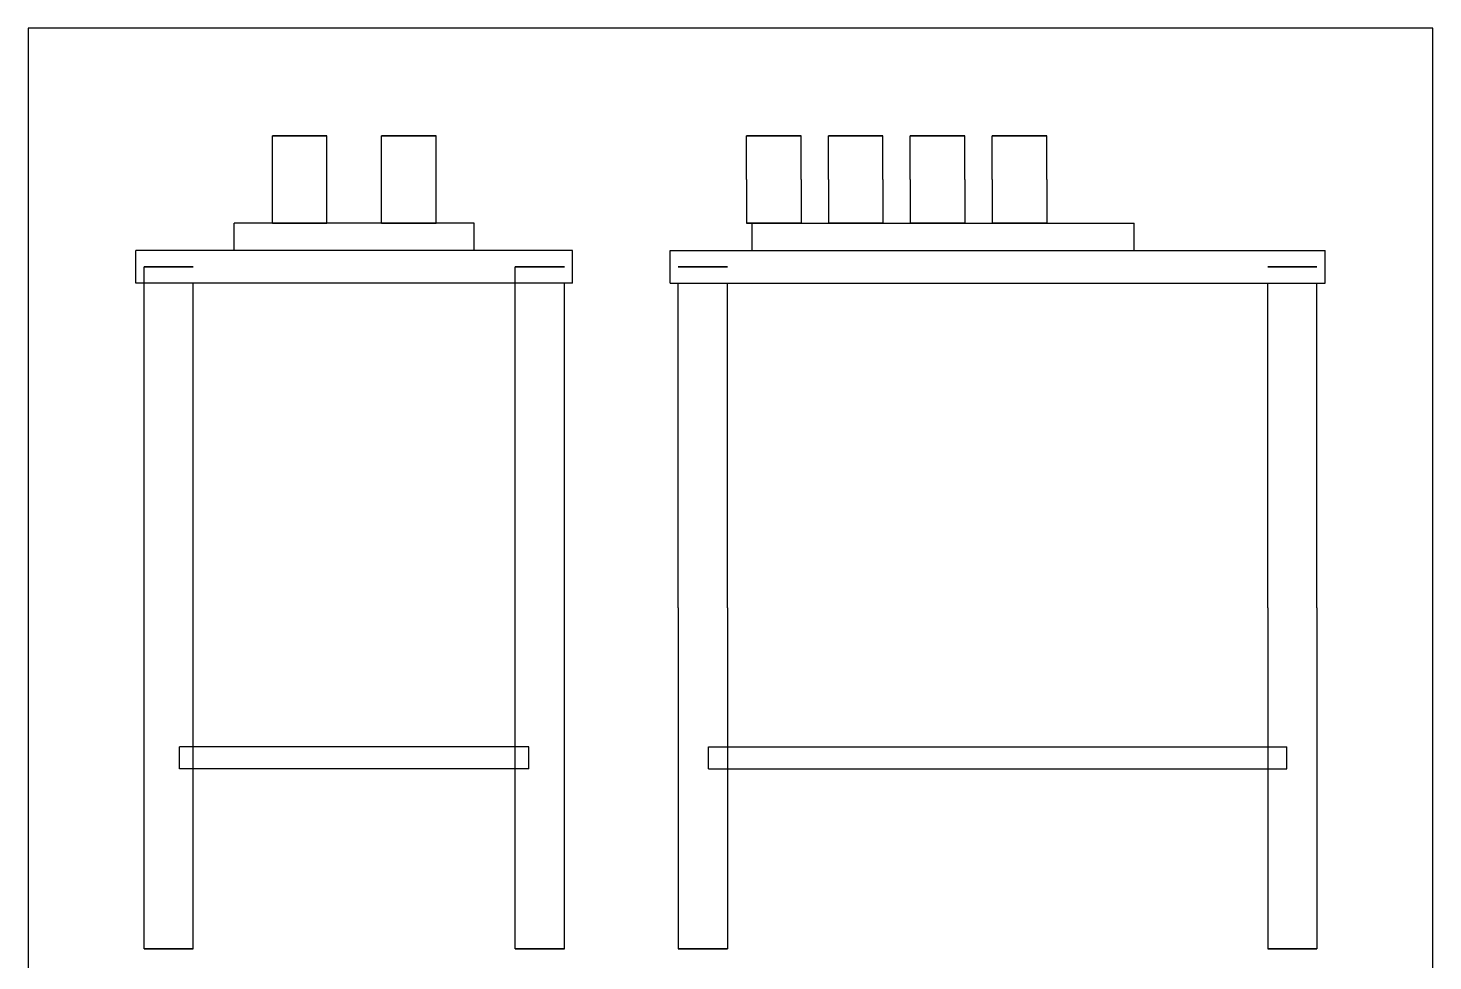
# Model space of a CAD drawing. Header units: millimetres. Extents: x 52 to 310, y -152 to 174.
# Drawn here: x 52.4 to 309.8, y 2.8 to 173.8 of the extents above; entities that cross this region are included whole.
import ezdxf

# ---------------------------------------------------------------- set-up
doc = ezdxf.new("R2010")
doc.units = ezdxf.units.MM
for name, color, linetype in [('BORDER', 7, 'Continuous'), ('HIDDEN', 8, 'Continuous'), ('VISIBLE', 7, 'Continuous')]:
    doc.layers.add(name, color=color, linetype=linetype)

msp = doc.modelspace()

# ---------------------------------------------------------------- linework, layer by layer
at = {"layer": 'BORDER'}
msp.add_lwpolyline([(52.37, -152.13), (309.75, -152.13), (309.75, 173.75), (52.37, 173.75)], close=True, dxfattribs=at)
at = {"layer": 'HIDDEN'}
for points in [[(97.12, 138), (97.12, 154)], [(97.27, 154), (97.12, 154)], [(97.12, 154), (97.27, 154)], [(97.12, 138), (97.12, 154)], [(97.27, 154), (97.12, 154)], [(97.12, 154), (97.27, 154)], [(97.12, 138), (97.12, 154)], [(97.27, 154), (97.12, 154)], [(97.12, 154), (97.27, 154)], [(97.27, 154), (97.12, 154)], [(97.69, 154), (97.27, 154)], [(97.27, 154), (97.69, 154)], [(97.69, 154), (97.27, 154)], [(97.27, 154), (97.69, 154)], [(97.69, 154), (97.27, 154)], [(97.27, 154), (97.69, 154)], [(97.69, 154), (97.27, 154)], [(98.38, 154), (97.69, 154)], [(97.69, 154), (98.38, 154)], [(98.38, 154), (97.69, 154)], [(97.69, 154), (98.38, 154)], [(98.38, 154), (97.69, 154)], [(97.69, 154), (98.38, 154)], [(98.38, 154), (97.69, 154)], [(99.28, 154), (98.38, 154)], [(98.38, 154), (99.28, 154)], [(99.28, 154), (98.38, 154)], [(98.38, 154), (99.28, 154)], [(99.28, 154), (98.38, 154)], [(98.38, 154), (99.28, 154)], [(99.28, 154), (98.38, 154)], [(100.35, 154), (99.28, 154)], [(99.28, 154), (100.35, 154)], [(100.35, 154), (99.28, 154)], [(99.28, 154), (100.35, 154)], [(100.35, 154), (99.28, 154)], [(99.28, 154), (100.35, 154)], [(100.35, 154), (99.28, 154)], [(101.52, 154), (100.35, 154)], [(100.35, 154), (101.52, 154)], [(101.52, 154), (100.35, 154)], [(100.35, 154), (101.52, 154)], [(101.52, 154), (100.35, 154)], [(100.35, 154), (101.52, 154)], [(101.52, 154), (100.35, 154)], [(102.72, 154), (101.52, 154)], [(101.52, 154), (102.72, 154)], [(102.72, 154), (101.52, 154)], [(101.52, 154), (102.72, 154)], [(102.72, 154), (101.52, 154)], [(101.52, 154), (102.72, 154)], [(102.72, 154), (101.52, 154)], [(103.89, 154), (102.72, 154)], [(102.72, 154), (103.89, 154)], [(103.89, 154), (102.72, 154)], [(102.72, 154), (103.89, 154)], [(103.89, 154), (102.72, 154)], [(102.72, 154), (103.89, 154)], [(103.89, 154), (102.72, 154)], [(104.96, 154), (103.89, 154)], [(103.89, 154), (104.96, 154)], [(104.96, 154), (103.89, 154)], [(103.89, 154), (104.96, 154)], [(104.96, 154), (103.89, 154)], [(103.89, 154), (104.96, 154)], [(104.96, 154), (103.89, 154)], [(105.86, 154), (104.96, 154)], [(104.96, 154), (105.86, 154)], [(105.86, 154), (104.96, 154)], [(104.96, 154), (105.86, 154)], [(105.86, 154), (104.96, 154)], [(104.96, 154), (105.86, 154)], [(105.86, 154), (104.96, 154)], [(106.55, 154), (105.86, 154)], [(105.86, 154), (106.55, 154)], [(106.55, 154), (105.86, 154)], [(105.86, 154), (106.55, 154)], [(106.55, 154), (105.86, 154)], [(105.86, 154), (106.55, 154)], [(106.55, 154), (105.86, 154)], [(106.97, 154), (106.55, 154)], [(106.55, 154), (106.97, 154)], [(106.97, 154), (106.55, 154)], [(106.55, 154), (106.97, 154)], [(106.97, 154), (106.55, 154)], [(106.55, 154), (106.97, 154)], [(106.97, 154), (106.55, 154)], [(107.12, 154), (106.97, 154)], [(106.97, 154), (107.12, 154)], [(107.12, 154), (106.97, 154)], [(106.97, 154), (107.12, 154)], [(107.12, 154), (106.97, 154)], [(106.97, 154), (107.12, 154)], [(107.12, 154), (106.97, 154)], [(117.12, 138), (117.12, 154)], [(117.27, 154), (117.12, 154)], [(117.12, 154), (117.27, 154)], [(117.12, 138), (117.12, 154)], [(117.27, 154), (117.12, 154)], [(117.12, 154), (117.27, 154)], [(117.12, 138), (117.12, 154)], [(117.27, 154), (117.12, 154)], [(117.12, 154), (117.27, 154)], [(117.27, 154), (117.12, 154)], [(117.69, 154), (117.27, 154)], [(117.27, 154), (117.69, 154)], [(117.69, 154), (117.27, 154)], [(117.27, 154), (117.69, 154)], [(117.69, 154), (117.27, 154)], [(117.27, 154), (117.69, 154)], [(117.69, 154), (117.27, 154)], [(118.38, 154), (117.69, 154)], [(117.69, 154), (118.38, 154)], [(118.38, 154), (117.69, 154)], [(117.69, 154), (118.38, 154)], [(118.38, 154), (117.69, 154)], [(117.69, 154), (118.38, 154)], [(118.38, 154), (117.69, 154)], [(119.28, 154), (118.38, 154)], [(118.38, 154), (119.28, 154)], [(119.28, 154), (118.38, 154)], [(118.38, 154), (119.28, 154)], [(119.28, 154), (118.38, 154)], [(118.38, 154), (119.28, 154)], [(119.28, 154), (118.38, 154)], [(120.35, 154), (119.28, 154)], [(119.28, 154), (120.35, 154)], [(120.35, 154), (119.28, 154)], [(119.28, 154), (120.35, 154)], [(120.35, 154), (119.28, 154)], [(119.28, 154), (120.35, 154)], [(120.35, 154), (119.28, 154)], [(121.52, 154), (120.35, 154)], [(120.35, 154), (121.52, 154)], [(121.52, 154), (120.35, 154)], [(120.35, 154), (121.52, 154)], [(121.52, 154), (120.35, 154)], [(120.35, 154), (121.52, 154)], [(121.52, 154), (120.35, 154)], [(122.72, 154), (121.52, 154)], [(121.52, 154), (122.72, 154)], [(122.72, 154), (121.52, 154)], [(121.52, 154), (122.72, 154)], [(122.72, 154), (121.52, 154)], [(121.52, 154), (122.72, 154)], [(122.72, 154), (121.52, 154)], [(123.89, 154), (122.72, 154)], [(122.72, 154), (123.89, 154)], [(123.89, 154), (122.72, 154)], [(122.72, 154), (123.89, 154)], [(123.89, 154), (122.72, 154)], [(122.72, 154), (123.89, 154)], [(123.89, 154), (122.72, 154)], [(124.96, 154), (123.89, 154)], [(123.89, 154), (124.96, 154)], [(124.96, 154), (123.89, 154)], [(123.89, 154), (124.96, 154)], [(124.96, 154), (123.89, 154)], [(123.89, 154), (124.96, 154)], [(124.96, 154), (123.89, 154)], [(125.86, 154), (124.96, 154)], [(124.96, 154), (125.86, 154)], [(125.86, 154), (124.96, 154)], [(124.96, 154), (125.86, 154)], [(125.86, 154), (124.96, 154)], [(124.96, 154), (125.86, 154)], [(125.86, 154), (124.96, 154)], [(126.55, 154), (125.86, 154)], [(125.86, 154), (126.55, 154)], [(126.55, 154), (125.86, 154)], [(125.86, 154), (126.55, 154)], [(126.55, 154), (125.86, 154)], [(125.86, 154), (126.55, 154)], [(126.55, 154), (125.86, 154)], [(126.97, 154), (126.55, 154)], [(126.55, 154), (126.97, 154)], [(126.97, 154), (126.55, 154)], [(126.55, 154), (126.97, 154)], [(126.97, 154), (126.55, 154)], [(126.55, 154), (126.97, 154)], [(126.97, 154), (126.55, 154)], [(127.12, 154), (126.97, 154)], [(126.97, 154), (127.12, 154)], [(127.12, 154), (126.97, 154)], [(126.97, 154), (127.12, 154)], [(127.12, 154), (126.97, 154)], [(126.97, 154), (127.12, 154)], [(127.12, 154), (126.97, 154)], [(184, 154), (184.04, 154)], [(184.04, 154), (184, 154)], [(184.04, 154), (184, 154)], [(184.04, 154), (184.32, 154)], [(184.32, 154), (184.04, 154)], [(184.32, 154), (184.04, 154)], [(184.32, 154), (184.89, 154)], [(184.89, 154), (184.32, 154)], [(184.89, 154), (184.32, 154)], [(184.89, 154), (185.68, 154)], [(185.68, 154), (184.89, 154)], [(185.68, 154), (184.89, 154)], [(185.68, 154), (186.68, 154)], [(186.68, 154), (185.68, 154)], [(186.68, 154), (185.68, 154)], [(186.68, 154), (187.8, 154)], [(187.8, 154), (186.68, 154)], [(187.8, 154), (186.68, 154)], [(187.8, 154), (189, 154)], [(189, 154), (187.8, 154)], [(189, 154), (187.8, 154)], [(190.2, 154), (189, 154)], [(189, 154), (190.2, 154)], [(190.2, 154), (189, 154)], [(191.32, 154), (190.2, 154)], [(190.2, 154), (191.32, 154)], [(191.32, 154), (190.2, 154)], [(192.32, 154), (191.32, 154)], [(191.32, 154), (192.32, 154)], [(192.32, 154), (191.32, 154)], [(193.11, 154), (192.32, 154)], [(192.32, 154), (193.11, 154)], [(193.11, 154), (192.32, 154)], [(193.68, 154), (193.11, 154)], [(193.11, 154), (193.68, 154)], [(193.68, 154), (193.11, 154)], [(193.96, 154), (193.68, 154)], [(193.68, 154), (193.96, 154)], [(193.96, 154), (193.68, 154)], [(194, 154), (193.96, 154)], [(193.96, 154), (194, 154)], [(194, 154), (193.96, 154)], [(199, 154), (199.04, 154)], [(199.04, 154), (199, 154)], [(199.04, 154), (199, 154)], [(199.04, 154), (199.32, 154)], [(199.32, 154), (199.04, 154)], [(199.32, 154), (199.04, 154)], [(199.32, 154), (199.89, 154)], [(199.89, 154), (199.32, 154)], [(199.89, 154), (199.32, 154)], [(199.89, 154), (200.68, 154)], [(200.68, 154), (199.89, 154)], [(200.68, 154), (199.89, 154)], [(200.68, 154), (201.68, 154)], [(201.68, 154), (200.68, 154)], [(201.68, 154), (200.68, 154)], [(201.68, 154), (202.8, 154)], [(202.8, 154), (201.68, 154)], [(202.8, 154), (201.68, 154)], [(202.8, 154), (204, 154)], [(204, 154), (202.8, 154)], [(204, 154), (202.8, 154)], [(205.2, 154), (204, 154)], [(204, 154), (205.2, 154)], [(205.2, 154), (204, 154)], [(206.32, 154), (205.2, 154)], [(205.2, 154), (206.32, 154)], [(206.32, 154), (205.2, 154)], [(207.32, 154), (206.32, 154)], [(206.32, 154), (207.32, 154)], [(207.32, 154), (206.32, 154)], [(208.11, 154), (207.32, 154)], [(207.32, 154), (208.11, 154)], [(208.11, 154), (207.32, 154)], [(208.68, 154), (208.11, 154)], [(208.11, 154), (208.68, 154)], [(208.68, 154), (208.11, 154)], [(208.96, 154), (208.68, 154)], [(208.68, 154), (208.96, 154)], [(208.96, 154), (208.68, 154)], [(209, 154), (208.96, 154)], [(208.96, 154), (209, 154)], [(209, 154), (208.96, 154)], [(214, 154), (214.04, 154)], [(214.04, 154), (214, 154)], [(214.04, 154), (214, 154)], [(214.04, 154), (214.32, 154)], [(214.32, 154), (214.04, 154)], [(214.32, 154), (214.04, 154)], [(214.32, 154), (214.89, 154)], [(214.89, 154), (214.32, 154)], [(214.89, 154), (214.32, 154)], [(214.89, 154), (215.68, 154)], [(215.68, 154), (214.89, 154)], [(215.68, 154), (214.89, 154)], [(215.68, 154), (216.68, 154)], [(216.68, 154), (215.68, 154)], [(216.68, 154), (215.68, 154)], [(216.68, 154), (217.8, 154)], [(217.8, 154), (216.68, 154)], [(217.8, 154), (216.68, 154)], [(217.8, 154), (219, 154)], [(219, 154), (217.8, 154)], [(219, 154), (217.8, 154)], [(220.2, 154), (219, 154)], [(219, 154), (220.2, 154)], [(220.2, 154), (219, 154)], [(221.32, 154), (220.2, 154)], [(220.2, 154), (221.32, 154)], [(221.32, 154), (220.2, 154)], [(222.32, 154), (221.32, 154)], [(221.32, 154), (222.32, 154)], [(222.32, 154), (221.32, 154)], [(223.11, 154), (222.32, 154)], [(222.32, 154), (223.11, 154)], [(223.11, 154), (222.32, 154)], [(223.68, 154), (223.11, 154)], [(223.11, 154), (223.68, 154)], [(223.68, 154), (223.11, 154)], [(223.96, 154), (223.68, 154)], [(223.68, 154), (223.96, 154)], [(223.96, 154), (223.68, 154)], [(224, 154), (223.96, 154)], [(223.96, 154), (224, 154)], [(224, 154), (223.96, 154)], [(229, 154), (229.04, 154)], [(229.04, 154), (229, 154)], [(229.04, 154), (229, 154)], [(229.04, 154), (229.32, 154)], [(229.32, 154), (229.04, 154)], [(229.32, 154), (229.04, 154)], [(229.32, 154), (229.89, 154)], [(229.89, 154), (229.32, 154)], [(229.89, 154), (229.32, 154)], [(229.89, 154), (230.68, 154)], [(230.68, 154), (229.89, 154)], [(230.68, 154), (229.89, 154)], [(230.68, 154), (231.68, 154)], [(231.68, 154), (230.68, 154)], [(231.68, 154), (230.68, 154)], [(231.68, 154), (232.8, 154)], [(232.8, 154), (231.68, 154)], [(232.8, 154), (231.68, 154)], [(232.8, 154), (234, 154)], [(234, 154), (232.8, 154)], [(234, 154), (232.8, 154)], [(235.2, 154), (234, 154)], [(234, 154), (235.2, 154)], [(235.2, 154), (234, 154)], [(236.32, 154), (235.2, 154)], [(235.2, 154), (236.32, 154)], [(236.32, 154), (235.2, 154)], [(237.32, 154), (236.32, 154)], [(236.32, 154), (237.32, 154)], [(237.32, 154), (236.32, 154)], [(238.11, 154), (237.32, 154)], [(237.32, 154), (238.11, 154)], [(238.11, 154), (237.32, 154)], [(238.68, 154), (238.11, 154)], [(238.11, 154), (238.68, 154)], [(238.68, 154), (238.11, 154)], [(238.96, 154), (238.68, 154)], [(238.68, 154), (238.96, 154)], [(238.96, 154), (238.68, 154)], [(239, 154), (238.96, 154)], [(238.96, 154), (239, 154)], [(239, 154), (238.96, 154)], [(134.12, 138), (90.12, 138)], [(90.12, 133), (90.12, 138)], [(97.27, 138), (97.12, 138)], [(97.12, 138), (97.27, 138)], [(97.27, 138), (97.12, 138)], [(97.12, 138), (97.27, 138)], [(97.27, 138), (97.12, 138)], [(97.12, 138), (97.27, 138)], [(97.27, 138), (97.12, 138)], [(97.12, 138), (97.27, 138)], [(97.69, 138), (97.27, 138)], [(97.27, 138), (97.69, 138)], [(97.69, 138), (97.27, 138)], [(97.27, 138), (97.69, 138)], [(97.69, 138), (97.27, 138)], [(97.27, 138), (97.69, 138)], [(97.69, 138), (97.27, 138)], [(97.27, 138), (97.69, 138)], [(98.38, 138), (97.69, 138)], [(97.69, 138), (98.38, 138)], [(98.38, 138), (97.69, 138)], [(97.69, 138), (98.38, 138)], [(98.38, 138), (97.69, 138)], [(97.69, 138), (98.38, 138)], [(98.38, 138), (97.69, 138)], [(97.69, 138), (98.38, 138)], [(99.28, 138), (98.38, 138)], [(98.38, 138), (99.28, 138)], [(99.28, 138), (98.38, 138)], [(98.38, 138), (99.28, 138)], [(99.28, 138), (98.38, 138)], [(98.38, 138), (99.28, 138)], [(99.28, 138), (98.38, 138)], [(98.38, 138), (99.28, 138)], [(100.35, 138), (99.28, 138)], [(99.28, 138), (100.35, 138)], [(100.35, 138), (99.28, 138)], [(99.28, 138), (100.35, 138)], [(100.35, 138), (99.28, 138)], [(99.28, 138), (100.35, 138)], [(100.35, 138), (99.28, 138)], [(99.28, 138), (100.35, 138)], [(101.52, 138), (100.35, 138)], [(100.35, 138), (101.52, 138)], [(101.52, 138), (100.35, 138)], [(100.35, 138), (101.52, 138)], [(101.52, 138), (100.35, 138)], [(100.35, 138), (101.52, 138)], [(101.52, 138), (100.35, 138)], [(100.35, 138), (101.52, 138)], [(102.72, 138), (101.52, 138)], [(101.52, 138), (102.72, 138)], [(102.72, 138), (101.52, 138)], [(101.52, 138), (102.72, 138)], [(102.72, 138), (101.52, 138)], [(101.52, 138), (102.72, 138)], [(102.72, 138), (101.52, 138)], [(101.52, 138), (102.72, 138)], [(103.89, 138), (102.72, 138)], [(102.72, 138), (103.89, 138)], [(103.89, 138), (102.72, 138)], [(102.72, 138), (103.89, 138)], [(103.89, 138), (102.72, 138)], [(102.72, 138), (103.89, 138)], [(103.89, 138), (102.72, 138)], [(102.72, 138), (103.89, 138)], [(104.96, 138), (103.89, 138)], [(103.89, 138), (104.96, 138)], [(104.96, 138), (103.89, 138)], [(103.89, 138), (104.96, 138)], [(104.96, 138), (103.89, 138)], [(103.89, 138), (104.96, 138)], [(104.96, 138), (103.89, 138)], [(103.89, 138), (104.96, 138)], [(105.86, 138), (104.96, 138)], [(104.96, 138), (105.86, 138)], [(105.86, 138), (104.96, 138)], [(104.96, 138), (105.86, 138)], [(105.86, 138), (104.96, 138)], [(104.96, 138), (105.86, 138)], [(105.86, 138), (104.96, 138)], [(104.96, 138), (105.86, 138)], [(106.55, 138), (105.86, 138)], [(105.86, 138), (106.55, 138)], [(106.55, 138), (105.86, 138)], [(105.86, 138), (106.55, 138)], [(106.55, 138), (105.86, 138)], [(105.86, 138), (106.55, 138)], [(106.55, 138), (105.86, 138)], [(105.86, 138), (106.55, 138)], [(106.97, 138), (106.55, 138)], [(106.55, 138), (106.97, 138)], [(106.97, 138), (106.55, 138)], [(106.55, 138), (106.97, 138)], [(106.97, 138), (106.55, 138)], [(106.55, 138), (106.97, 138)], [(106.97, 138), (106.55, 138)], [(106.55, 138), (106.97, 138)], [(107.12, 138), (106.97, 138)], [(106.97, 138), (107.12, 138)], [(107.12, 138), (106.97, 138)], [(106.97, 138), (107.12, 138)], [(107.12, 138), (106.97, 138)], [(106.97, 138), (107.12, 138)], [(107.12, 138), (106.97, 138)], [(106.97, 138), (107.12, 138)], [(117.27, 138), (117.12, 138)], [(117.12, 138), (117.27, 138)], [(117.27, 138), (117.12, 138)], [(117.12, 138), (117.27, 138)], [(117.27, 138), (117.12, 138)], [(117.12, 138), (117.27, 138)], [(117.27, 138), (117.12, 138)], [(117.12, 138), (117.27, 138)], [(117.69, 138), (117.27, 138)], [(117.27, 138), (117.69, 138)], [(117.69, 138), (117.27, 138)], [(117.27, 138), (117.69, 138)], [(117.69, 138), (117.27, 138)], [(117.27, 138), (117.69, 138)], [(117.69, 138), (117.27, 138)], [(117.27, 138), (117.69, 138)], [(118.38, 138), (117.69, 138)], [(117.69, 138), (118.38, 138)], [(118.38, 138), (117.69, 138)], [(117.69, 138), (118.38, 138)], [(118.38, 138), (117.69, 138)], [(117.69, 138), (118.38, 138)], [(118.38, 138), (117.69, 138)], [(117.69, 138), (118.38, 138)], [(119.28, 138), (118.38, 138)], [(118.38, 138), (119.28, 138)], [(119.28, 138), (118.38, 138)], [(118.38, 138), (119.28, 138)], [(119.28, 138), (118.38, 138)], [(118.38, 138), (119.28, 138)], [(119.28, 138), (118.38, 138)], [(118.38, 138), (119.28, 138)], [(120.35, 138), (119.28, 138)], [(119.28, 138), (120.35, 138)], [(120.35, 138), (119.28, 138)], [(119.28, 138), (120.35, 138)], [(120.35, 138), (119.28, 138)], [(119.28, 138), (120.35, 138)], [(120.35, 138), (119.28, 138)], [(119.28, 138), (120.35, 138)], [(121.52, 138), (120.35, 138)], [(120.35, 138), (121.52, 138)], [(121.52, 138), (120.35, 138)], [(120.35, 138), (121.52, 138)], [(121.52, 138), (120.35, 138)], [(120.35, 138), (121.52, 138)], [(121.52, 138), (120.35, 138)], [(120.35, 138), (121.52, 138)], [(122.72, 138), (121.52, 138)], [(121.52, 138), (122.72, 138)], [(122.72, 138), (121.52, 138)], [(121.52, 138), (122.72, 138)], [(122.72, 138), (121.52, 138)], [(121.52, 138), (122.72, 138)], [(122.72, 138), (121.52, 138)], [(121.52, 138), (122.72, 138)], [(123.89, 138), (122.72, 138)], [(122.72, 138), (123.89, 138)], [(123.89, 138), (122.72, 138)], [(122.72, 138), (123.89, 138)], [(123.89, 138), (122.72, 138)], [(122.72, 138), (123.89, 138)], [(123.89, 138), (122.72, 138)], [(122.72, 138), (123.89, 138)], [(124.96, 138), (123.89, 138)], [(123.89, 138), (124.96, 138)], [(124.96, 138), (123.89, 138)], [(123.89, 138), (124.96, 138)], [(124.96, 138), (123.89, 138)], [(123.89, 138), (124.96, 138)], [(124.96, 138), (123.89, 138)], [(123.89, 138), (124.96, 138)], [(125.86, 138), (124.96, 138)], [(124.96, 138), (125.86, 138)], [(125.86, 138), (124.96, 138)], [(124.96, 138), (125.86, 138)], [(125.86, 138), (124.96, 138)], [(124.96, 138), (125.86, 138)], [(125.86, 138), (124.96, 138)], [(124.96, 138), (125.86, 138)], [(126.55, 138), (125.86, 138)], [(125.86, 138), (126.55, 138)], [(126.55, 138), (125.86, 138)], [(125.86, 138), (126.55, 138)], [(126.55, 138), (125.86, 138)], [(125.86, 138), (126.55, 138)], [(126.55, 138), (125.86, 138)], [(125.86, 138), (126.55, 138)], [(126.97, 138), (126.55, 138)], [(126.55, 138), (126.97, 138)], [(126.97, 138), (126.55, 138)], [(126.55, 138), (126.97, 138)], [(126.97, 138), (126.55, 138)], [(126.55, 138), (126.97, 138)], [(126.97, 138), (126.55, 138)], [(126.55, 138), (126.97, 138)], [(127.12, 138), (126.97, 138)], [(126.97, 138), (127.12, 138)], [(127.12, 138), (126.97, 138)], [(126.97, 138), (127.12, 138)], [(127.12, 138), (126.97, 138)], [(126.97, 138), (127.12, 138)], [(127.12, 138), (126.97, 138)], [(126.97, 138), (127.12, 138)], [(134.12, 133), (134.12, 138)], [(184, 138), (184.04, 138)], [(184.04, 138), (184, 138)], [(184.04, 138), (184, 138)], [(184.04, 138), (184.32, 138)], [(184.32, 138), (184.04, 138)], [(184.32, 138), (184.04, 138)], [(184.32, 138), (184.89, 138)], [(184.89, 138), (184.32, 138)], [(184.89, 138), (184.32, 138)], [(184.89, 138), (185.68, 138)], [(185.68, 138), (184.89, 138)], [(185.68, 138), (184.89, 138)], [(185, 138), (255, 138)], [(185, 133), (185, 138)], [(185, 138), (185.68, 138)], [(185.68, 138), (186.68, 138)], [(186.68, 138), (185.68, 138)], [(185.68, 138), (186.68, 138)], [(186.68, 138), (185.68, 138)], [(186.68, 138), (187.8, 138)], [(187.8, 138), (186.68, 138)], [(186.68, 138), (187.8, 138)], [(187.8, 138), (186.68, 138)], [(187.8, 138), (189, 138)], [(189, 138), (187.8, 138)], [(187.8, 138), (189, 138)], [(189, 138), (187.8, 138)], [(190.2, 138), (189, 138)], [(189, 138), (190.2, 138)], [(190.2, 138), (189, 138)], [(189, 138), (190.2, 138)], [(191.32, 138), (190.2, 138)], [(190.2, 138), (191.32, 138)], [(191.32, 138), (190.2, 138)], [(190.2, 138), (191.32, 138)], [(192.32, 138), (191.32, 138)], [(191.32, 138), (192.32, 138)], [(192.32, 138), (191.32, 138)], [(191.32, 138), (192.32, 138)], [(193.11, 138), (192.32, 138)], [(192.32, 138), (193.11, 138)], [(193.11, 138), (192.32, 138)], [(192.32, 138), (193.11, 138)], [(193.68, 138), (193.11, 138)], [(193.11, 138), (193.68, 138)], [(193.68, 138), (193.11, 138)], [(193.11, 138), (193.68, 138)], [(193.96, 138), (193.68, 138)], [(193.68, 138), (193.96, 138)], [(193.96, 138), (193.68, 138)], [(193.68, 138), (193.96, 138)], [(194, 138), (193.96, 138)], [(193.96, 138), (194, 138)], [(194, 138), (193.96, 138)], [(193.96, 138), (194, 138)], [(199, 138), (199.04, 138)], [(199.04, 138), (199, 138)], [(199, 138), (199.04, 138)], [(199.04, 138), (199, 138)], [(199.04, 138), (199.32, 138)], [(199.32, 138), (199.04, 138)], [(199.04, 138), (199.32, 138)], [(199.32, 138), (199.04, 138)], [(199.32, 138), (199.89, 138)], [(199.89, 138), (199.32, 138)], [(199.32, 138), (199.89, 138)], [(199.89, 138), (199.32, 138)], [(199.89, 138), (200.68, 138)], [(200.68, 138), (199.89, 138)], [(199.89, 138), (200.68, 138)], [(200.68, 138), (199.89, 138)], [(200.68, 138), (201.68, 138)], [(201.68, 138), (200.68, 138)], [(200.68, 138), (201.68, 138)], [(201.68, 138), (200.68, 138)], [(201.68, 138), (202.8, 138)], [(202.8, 138), (201.68, 138)], [(201.68, 138), (202.8, 138)], [(202.8, 138), (201.68, 138)], [(202.8, 138), (204, 138)], [(204, 138), (202.8, 138)], [(202.8, 138), (204, 138)], [(204, 138), (202.8, 138)], [(205.2, 138), (204, 138)], [(204, 138), (205.2, 138)], [(205.2, 138), (204, 138)], [(204, 138), (205.2, 138)], [(206.32, 138), (205.2, 138)], [(205.2, 138), (206.32, 138)], [(206.32, 138), (205.2, 138)], [(205.2, 138), (206.32, 138)], [(207.32, 138), (206.32, 138)], [(206.32, 138), (207.32, 138)], [(207.32, 138), (206.32, 138)], [(206.32, 138), (207.32, 138)], [(208.11, 138), (207.32, 138)], [(207.32, 138), (208.11, 138)], [(208.11, 138), (207.32, 138)], [(207.32, 138), (208.11, 138)], [(208.68, 138), (208.11, 138)], [(208.11, 138), (208.68, 138)], [(208.68, 138), (208.11, 138)], [(208.11, 138), (208.68, 138)], [(208.96, 138), (208.68, 138)], [(208.68, 138), (208.96, 138)], [(208.96, 138), (208.68, 138)], [(208.68, 138), (208.96, 138)], [(209, 138), (208.96, 138)], [(208.96, 138), (209, 138)], [(209, 138), (208.96, 138)], [(208.96, 138), (209, 138)], [(214, 138), (214.04, 138)], [(214.04, 138), (214, 138)], [(214, 138), (214.04, 138)], [(214.04, 138), (214, 138)], [(214.04, 138), (214.32, 138)], [(214.32, 138), (214.04, 138)], [(214.04, 138), (214.32, 138)], [(214.32, 138), (214.04, 138)], [(214.32, 138), (214.89, 138)], [(214.89, 138), (214.32, 138)], [(214.32, 138), (214.89, 138)], [(214.89, 138), (214.32, 138)], [(214.89, 138), (215.68, 138)], [(215.68, 138), (214.89, 138)], [(214.89, 138), (215.68, 138)], [(215.68, 138), (214.89, 138)], [(215.68, 138), (216.68, 138)], [(216.68, 138), (215.68, 138)], [(215.68, 138), (216.68, 138)], [(216.68, 138), (215.68, 138)], [(216.68, 138), (217.8, 138)], [(217.8, 138), (216.68, 138)], [(216.68, 138), (217.8, 138)], [(217.8, 138), (216.68, 138)], [(217.8, 138), (219, 138)], [(219, 138), (217.8, 138)], [(217.8, 138), (219, 138)], [(219, 138), (217.8, 138)], [(220.2, 138), (219, 138)], [(219, 138), (220.2, 138)], [(220.2, 138), (219, 138)], [(219, 138), (220.2, 138)], [(221.32, 138), (220.2, 138)], [(220.2, 138), (221.32, 138)], [(221.32, 138), (220.2, 138)], [(220.2, 138), (221.32, 138)], [(222.32, 138), (221.32, 138)], [(221.32, 138), (222.32, 138)], [(222.32, 138), (221.32, 138)], [(221.32, 138), (222.32, 138)], [(223.11, 138), (222.32, 138)], [(222.32, 138), (223.11, 138)], [(223.11, 138), (222.32, 138)], [(222.32, 138), (223.11, 138)], [(223.68, 138), (223.11, 138)], [(223.11, 138), (223.68, 138)], [(223.68, 138), (223.11, 138)], [(223.11, 138), (223.68, 138)], [(223.96, 138), (223.68, 138)], [(223.68, 138), (223.96, 138)], [(223.96, 138), (223.68, 138)], [(223.68, 138), (223.96, 138)], [(224, 138), (223.96, 138)], [(223.96, 138), (224, 138)], [(224, 138), (223.96, 138)], [(223.96, 138), (224, 138)], [(229, 138), (229.04, 138)], [(229.04, 138), (229, 138)], [(229, 138), (229.04, 138)], [(229.04, 138), (229, 138)], [(229.04, 138), (229.32, 138)], [(229.32, 138), (229.04, 138)], [(229.04, 138), (229.32, 138)], [(229.32, 138), (229.04, 138)], [(229.32, 138), (229.89, 138)], [(229.89, 138), (229.32, 138)], [(229.32, 138), (229.89, 138)], [(229.89, 138), (229.32, 138)], [(229.89, 138), (230.68, 138)], [(230.68, 138), (229.89, 138)], [(229.89, 138), (230.68, 138)], [(230.68, 138), (229.89, 138)], [(230.68, 138), (231.68, 138)], [(231.68, 138), (230.68, 138)], [(230.68, 138), (231.68, 138)], [(231.68, 138), (230.68, 138)], [(231.68, 138), (232.8, 138)], [(232.8, 138), (231.68, 138)], [(231.68, 138), (232.8, 138)], [(232.8, 138), (231.68, 138)], [(232.8, 138), (234, 138)], [(234, 138), (232.8, 138)], [(232.8, 138), (234, 138)], [(234, 138), (232.8, 138)], [(235.2, 138), (234, 138)], [(234, 138), (235.2, 138)], [(235.2, 138), (234, 138)], [(234, 138), (235.2, 138)], [(236.32, 138), (235.2, 138)], [(235.2, 138), (236.32, 138)], [(236.32, 138), (235.2, 138)], [(235.2, 138), (236.32, 138)], [(237.32, 138), (236.32, 138)], [(236.32, 138), (237.32, 138)], [(237.32, 138), (236.32, 138)], [(236.32, 138), (237.32, 138)], [(238.11, 138), (237.32, 138)], [(237.32, 138), (238.11, 138)], [(238.11, 138), (237.32, 138)], [(237.32, 138), (238.11, 138)], [(238.68, 138), (238.11, 138)], [(238.11, 138), (238.68, 138)], [(238.68, 138), (238.11, 138)], [(238.11, 138), (238.68, 138)], [(238.96, 138), (238.68, 138)], [(238.68, 138), (238.96, 138)], [(238.96, 138), (238.68, 138)], [(238.68, 138), (238.96, 138)], [(239, 138), (238.96, 138)], [(238.96, 138), (239, 138)], [(239, 138), (238.96, 138)], [(238.96, 138), (239, 138)], [(255, 133), (255, 138)], [(152.12, 133), (72.12, 133)], [(72.12, 127), (72.12, 133)], [(134.12, 133), (90.12, 133)], [(134.12, 133), (90.12, 133)], [(152.12, 127), (152.12, 133)], [(170, 133), (290, 133)], [(170, 127), (170, 133)], [(185, 133), (255, 133)], [(185, 133), (255, 133)], [(290, 127), (290, 133)], [(73.62, 5), (73.62, 130)], [(73.75, 130), (73.62, 130)], [(73.62, 130), (73.75, 130)], [(73.62, 127), (73.62, 130)], [(73.75, 130), (73.62, 130)], [(73.62, 130), (73.75, 130)], [(74.14, 130), (73.75, 130)], [(73.75, 130), (74.14, 130)], [(74.14, 130), (73.75, 130)], [(73.75, 130), (74.14, 130)], [(74.75, 130), (74.14, 130)], [(74.14, 130), (74.75, 130)], [(74.75, 130), (74.14, 130)], [(74.14, 130), (74.75, 130)], [(75.56, 130), (74.75, 130)], [(74.75, 130), (75.56, 130)], [(75.56, 130), (74.75, 130)], [(74.75, 130), (75.56, 130)], [(76.52, 130), (75.56, 130)], [(75.56, 130), (76.52, 130)], [(76.52, 130), (75.56, 130)], [(75.56, 130), (76.52, 130)], [(77.58, 130), (76.52, 130)], [(76.52, 130), (77.58, 130)], [(77.58, 130), (76.52, 130)], [(76.52, 130), (77.58, 130)], [(78.66, 130), (77.58, 130)], [(77.58, 130), (78.66, 130)], [(78.66, 130), (77.58, 130)], [(77.58, 130), (78.66, 130)], [(79.72, 130), (78.66, 130)], [(78.66, 130), (79.72, 130)], [(79.72, 130), (78.66, 130)], [(78.66, 130), (79.72, 130)], [(80.68, 130), (79.72, 130)], [(79.72, 130), (80.68, 130)], [(80.68, 130), (79.72, 130)], [(79.72, 130), (80.68, 130)], [(81.49, 130), (80.68, 130)], [(80.68, 130), (81.49, 130)], [(81.49, 130), (80.68, 130)], [(80.68, 130), (81.49, 130)], [(82.1, 130), (81.49, 130)], [(81.49, 130), (82.1, 130)], [(82.1, 130), (81.49, 130)], [(81.49, 130), (82.1, 130)], [(82.49, 130), (82.1, 130)], [(82.1, 130), (82.49, 130)], [(82.49, 130), (82.1, 130)], [(82.1, 130), (82.49, 130)], [(82.62, 130), (82.49, 130)], [(82.49, 130), (82.62, 130)], [(82.62, 130), (82.49, 130)], [(82.49, 130), (82.62, 130)], [(141.62, 5), (141.62, 130)], [(141.75, 130), (141.62, 130)], [(141.62, 130), (141.75, 130)], [(141.62, 127), (141.62, 130)], [(141.75, 130), (141.62, 130)], [(141.62, 130), (141.75, 130)], [(142.14, 130), (141.75, 130)], [(141.75, 130), (142.14, 130)], [(142.14, 130), (141.75, 130)], [(141.75, 130), (142.14, 130)], [(142.75, 130), (142.14, 130)], [(142.14, 130), (142.75, 130)], [(142.75, 130), (142.14, 130)], [(142.14, 130), (142.75, 130)], [(143.56, 130), (142.75, 130)], [(142.75, 130), (143.56, 130)], [(143.56, 130), (142.75, 130)], [(142.75, 130), (143.56, 130)], [(144.52, 130), (143.56, 130)], [(143.56, 130), (144.52, 130)], [(144.52, 130), (143.56, 130)], [(143.56, 130), (144.52, 130)], [(145.58, 130), (144.52, 130)], [(144.52, 130), (145.58, 130)], [(145.58, 130), (144.52, 130)], [(144.52, 130), (145.58, 130)], [(146.66, 130), (145.58, 130)], [(145.58, 130), (146.66, 130)], [(146.66, 130), (145.58, 130)], [(145.58, 130), (146.66, 130)], [(147.72, 130), (146.66, 130)], [(146.66, 130), (147.72, 130)], [(147.72, 130), (146.66, 130)], [(146.66, 130), (147.72, 130)], [(148.68, 130), (147.72, 130)], [(147.72, 130), (148.68, 130)], [(148.68, 130), (147.72, 130)], [(147.72, 130), (148.68, 130)], [(149.49, 130), (148.68, 130)], [(148.68, 130), (149.49, 130)], [(149.49, 130), (148.68, 130)], [(148.68, 130), (149.49, 130)], [(150.1, 130), (149.49, 130)], [(149.49, 130), (150.1, 130)], [(150.1, 130), (149.49, 130)], [(149.49, 130), (150.1, 130)], [(150.49, 130), (150.1, 130)], [(150.1, 130), (150.49, 130)], [(150.49, 130), (150.1, 130)], [(150.1, 130), (150.49, 130)], [(150.62, 130), (150.49, 130)], [(150.49, 130), (150.62, 130)], [(150.62, 130), (150.49, 130)], [(150.49, 130), (150.62, 130)], [(171.5, 130), (171.53, 130)], [(171.53, 130), (171.5, 130)], [(171.5, 130), (171.53, 130)], [(171.53, 130), (171.5, 130)], [(171.53, 130), (171.79, 130)], [(171.79, 130), (171.53, 130)], [(171.53, 130), (171.79, 130)], [(171.79, 130), (171.53, 130)], [(171.79, 130), (172.3, 130)], [(172.3, 130), (171.79, 130)], [(171.79, 130), (172.3, 130)], [(172.3, 130), (171.79, 130)], [(172.3, 130), (173.02, 130)], [(173.02, 130), (172.3, 130)], [(172.3, 130), (173.02, 130)], [(173.02, 130), (172.3, 130)], [(173.02, 130), (173.91, 130)], [(173.91, 130), (173.02, 130)], [(173.02, 130), (173.91, 130)], [(173.91, 130), (173.02, 130)], [(173.91, 130), (174.92, 130)], [(174.92, 130), (173.91, 130)], [(173.91, 130), (174.92, 130)], [(174.92, 130), (173.91, 130)], [(174.92, 130), (176, 130)], [(176, 130), (174.92, 130)], [(174.92, 130), (176, 130)], [(176, 130), (174.92, 130)], [(177.08, 130), (176, 130)], [(176, 130), (177.08, 130)], [(177.08, 130), (176, 130)], [(176, 130), (177.08, 130)], [(178.09, 130), (177.08, 130)], [(177.08, 130), (178.09, 130)], [(178.09, 130), (177.08, 130)], [(177.08, 130), (178.09, 130)], [(178.98, 130), (178.09, 130)], [(178.09, 130), (178.98, 130)], [(178.98, 130), (178.09, 130)], [(178.09, 130), (178.98, 130)], [(179.7, 130), (178.98, 130)], [(178.98, 130), (179.7, 130)], [(179.7, 130), (178.98, 130)], [(178.98, 130), (179.7, 130)], [(180.21, 130), (179.7, 130)], [(179.7, 130), (180.21, 130)], [(180.21, 130), (179.7, 130)], [(179.7, 130), (180.21, 130)], [(180.47, 130), (180.21, 130)], [(180.21, 130), (180.47, 130)], [(180.47, 130), (180.21, 130)], [(180.21, 130), (180.47, 130)], [(180.5, 130), (180.47, 130)], [(180.47, 130), (180.5, 130)], [(180.5, 130), (180.47, 130)], [(180.47, 130), (180.5, 130)], [(279.5, 130), (279.53, 130)], [(279.53, 130), (279.5, 130)], [(279.5, 130), (279.53, 130)], [(279.53, 130), (279.5, 130)], [(279.53, 130), (279.79, 130)], [(279.79, 130), (279.53, 130)], [(279.53, 130), (279.79, 130)], [(279.79, 130), (279.53, 130)], [(279.79, 130), (280.3, 130)], [(280.3, 130), (279.79, 130)], [(279.79, 130), (280.3, 130)], [(280.3, 130), (279.79, 130)], [(280.3, 130), (281.02, 130)], [(281.02, 130), (280.3, 130)], [(280.3, 130), (281.02, 130)], [(281.02, 130), (280.3, 130)], [(281.02, 130), (281.91, 130)], [(281.91, 130), (281.02, 130)], [(281.02, 130), (281.91, 130)], [(281.91, 130), (281.02, 130)], [(281.91, 130), (282.92, 130)], [(282.92, 130), (281.91, 130)], [(281.91, 130), (282.92, 130)], [(282.92, 130), (281.91, 130)], [(282.92, 130), (284, 130)], [(284, 130), (282.92, 130)], [(282.92, 130), (284, 130)], [(284, 130), (282.92, 130)], [(285.08, 130), (284, 130)], [(284, 130), (285.08, 130)], [(285.08, 130), (284, 130)], [(284, 130), (285.08, 130)], [(286.09, 130), (285.08, 130)], [(285.08, 130), (286.09, 130)], [(286.09, 130), (285.08, 130)], [(285.08, 130), (286.09, 130)], [(286.98, 130), (286.09, 130)], [(286.09, 130), (286.98, 130)], [(286.98, 130), (286.09, 130)], [(286.09, 130), (286.98, 130)], [(287.7, 130), (286.98, 130)], [(286.98, 130), (287.7, 130)], [(287.7, 130), (286.98, 130)], [(286.98, 130), (287.7, 130)], [(288.21, 130), (287.7, 130)], [(287.7, 130), (288.21, 130)], [(288.21, 130), (287.7, 130)], [(287.7, 130), (288.21, 130)], [(288.47, 130), (288.21, 130)], [(288.21, 130), (288.47, 130)], [(288.47, 130), (288.21, 130)], [(288.21, 130), (288.47, 130)], [(288.5, 130), (288.47, 130)], [(288.47, 130), (288.5, 130)], [(288.5, 130), (288.47, 130)], [(288.47, 130), (288.5, 130)], [(152.12, 127), (72.12, 127)], [(170, 127), (290, 127)], [(82.62, 42), (80.12, 42)], [(80.12, 38), (80.12, 42)], [(144.12, 42), (80.12, 42)], [(80.12, 38), (80.12, 42)], [(144.12, 42), (141.62, 42)], [(144.12, 38), (144.12, 42)], [(144.12, 38), (144.12, 42)], [(177, 42), (180.5, 42)], [(177, 42), (283, 42)], [(177, 38), (177, 42)], [(177, 38), (177, 42)], [(279.5, 42), (283, 42)], [(283, 38), (283, 42)], [(283, 38), (283, 42)], [(82.62, 38), (80.12, 38)], [(144.12, 38), (80.12, 38)], [(144.12, 38), (141.62, 38)], [(177, 38), (180.5, 38)], [(177, 38), (283, 38)], [(279.5, 38), (283, 38)], [(73.75, 5), (73.62, 5)], [(73.62, 5), (73.75, 5)], [(73.75, 5), (73.62, 5)], [(74.14, 5), (73.75, 5)], [(73.75, 5), (74.14, 5)], [(74.14, 5), (73.75, 5)], [(74.75, 5), (74.14, 5)], [(74.14, 5), (74.75, 5)], [(74.75, 5), (74.14, 5)], [(75.56, 5), (74.75, 5)], [(74.75, 5), (75.56, 5)], [(75.56, 5), (74.75, 5)], [(76.52, 5), (75.56, 5)], [(75.56, 5), (76.52, 5)], [(76.52, 5), (75.56, 5)], [(77.58, 5), (76.52, 5)], [(76.52, 5), (77.58, 5)], [(77.58, 5), (76.52, 5)], [(78.66, 5), (77.58, 5)], [(77.58, 5), (78.66, 5)], [(78.66, 5), (77.58, 5)], [(79.72, 5), (78.66, 5)], [(78.66, 5), (79.72, 5)], [(79.72, 5), (78.66, 5)], [(80.68, 5), (79.72, 5)], [(79.72, 5), (80.68, 5)], [(80.68, 5), (79.72, 5)], [(81.49, 5), (80.68, 5)], [(80.68, 5), (81.49, 5)], [(81.49, 5), (80.68, 5)], [(82.1, 5), (81.49, 5)], [(81.49, 5), (82.1, 5)], [(82.1, 5), (81.49, 5)], [(82.49, 5), (82.1, 5)], [(82.1, 5), (82.49, 5)], [(82.49, 5), (82.1, 5)], [(82.62, 5), (82.49, 5)], [(82.49, 5), (82.62, 5)], [(82.62, 5), (82.49, 5)], [(141.75, 5), (141.62, 5)], [(141.62, 5), (141.75, 5)], [(141.75, 5), (141.62, 5)], [(142.14, 5), (141.75, 5)], [(141.75, 5), (142.14, 5)], [(142.14, 5), (141.75, 5)], [(142.75, 5), (142.14, 5)], [(142.14, 5), (142.75, 5)], [(142.75, 5), (142.14, 5)], [(143.56, 5), (142.75, 5)], [(142.75, 5), (143.56, 5)], [(143.56, 5), (142.75, 5)], [(144.52, 5), (143.56, 5)], [(143.56, 5), (144.52, 5)], [(144.52, 5), (143.56, 5)], [(145.58, 5), (144.52, 5)], [(144.52, 5), (145.58, 5)], [(145.58, 5), (144.52, 5)], [(146.66, 5), (145.58, 5)], [(145.58, 5), (146.66, 5)], [(146.66, 5), (145.58, 5)], [(147.72, 5), (146.66, 5)], [(146.66, 5), (147.72, 5)], [(147.72, 5), (146.66, 5)], [(148.68, 5), (147.72, 5)], [(147.72, 5), (148.68, 5)], [(148.68, 5), (147.72, 5)], [(149.49, 5), (148.68, 5)], [(148.68, 5), (149.49, 5)], [(149.49, 5), (148.68, 5)], [(150.1, 5), (149.49, 5)], [(149.49, 5), (150.1, 5)], [(150.1, 5), (149.49, 5)], [(150.49, 5), (150.1, 5)], [(150.1, 5), (150.49, 5)], [(150.49, 5), (150.1, 5)], [(150.62, 5), (150.49, 5)], [(150.49, 5), (150.62, 5)], [(150.62, 5), (150.49, 5)], [(171.5, 5), (171.53, 5)], [(171.53, 5), (171.5, 5)], [(171.53, 5), (171.5, 5)], [(171.53, 5), (171.79, 5)], [(171.79, 5), (171.53, 5)], [(171.79, 5), (171.53, 5)], [(171.79, 5), (172.3, 5)], [(172.3, 5), (171.79, 5)], [(172.3, 5), (171.79, 5)], [(172.3, 5), (173.02, 5)], [(173.02, 5), (172.3, 5)], [(173.02, 5), (172.3, 5)], [(173.02, 5), (173.91, 5)], [(173.91, 5), (173.02, 5)], [(173.91, 5), (173.02, 5)], [(173.91, 5), (174.92, 5)], [(174.92, 5), (173.91, 5)], [(174.92, 5), (173.91, 5)], [(174.92, 5), (176, 5)], [(176, 5), (174.92, 5)], [(176, 5), (174.92, 5)], [(177.08, 5), (176, 5)], [(176, 5), (177.08, 5)], [(177.08, 5), (176, 5)], [(178.09, 5), (177.08, 5)], [(177.08, 5), (178.09, 5)], [(178.09, 5), (177.08, 5)], [(178.98, 5), (178.09, 5)], [(178.09, 5), (178.98, 5)], [(178.98, 5), (178.09, 5)], [(179.7, 5), (178.98, 5)], [(178.98, 5), (179.7, 5)], [(179.7, 5), (178.98, 5)], [(180.21, 5), (179.7, 5)], [(179.7, 5), (180.21, 5)], [(180.21, 5), (179.7, 5)], [(180.47, 5), (180.21, 5)], [(180.21, 5), (180.47, 5)], [(180.47, 5), (180.21, 5)], [(180.5, 5), (180.47, 5)], [(180.47, 5), (180.5, 5)], [(180.5, 5), (180.47, 5)], [(279.5, 5), (279.53, 5)], [(279.53, 5), (279.5, 5)], [(279.53, 5), (279.5, 5)], [(279.53, 5), (279.79, 5)], [(279.79, 5), (279.53, 5)], [(279.79, 5), (279.53, 5)], [(279.79, 5), (280.3, 5)], [(280.3, 5), (279.79, 5)], [(280.3, 5), (279.79, 5)], [(280.3, 5), (281.02, 5)], [(281.02, 5), (280.3, 5)], [(281.02, 5), (280.3, 5)], [(281.02, 5), (281.91, 5)], [(281.91, 5), (281.02, 5)], [(281.91, 5), (281.02, 5)], [(281.91, 5), (282.92, 5)], [(282.92, 5), (281.91, 5)], [(282.92, 5), (281.91, 5)], [(282.92, 5), (284, 5)], [(284, 5), (282.92, 5)], [(284, 5), (282.92, 5)], [(285.08, 5), (284, 5)], [(284, 5), (285.08, 5)], [(285.08, 5), (284, 5)], [(286.09, 5), (285.08, 5)], [(285.08, 5), (286.09, 5)], [(286.09, 5), (285.08, 5)], [(286.98, 5), (286.09, 5)], [(286.09, 5), (286.98, 5)], [(286.98, 5), (286.09, 5)], [(287.7, 5), (286.98, 5)], [(286.98, 5), (287.7, 5)], [(287.7, 5), (286.98, 5)], [(288.21, 5), (287.7, 5)], [(287.7, 5), (288.21, 5)], [(288.21, 5), (287.7, 5)], [(288.47, 5), (288.21, 5)], [(288.21, 5), (288.47, 5)], [(288.47, 5), (288.21, 5)], [(288.5, 5), (288.47, 5)], [(288.47, 5), (288.5, 5)], [(288.5, 5), (288.47, 5)]]:
    msp.add_lwpolyline(points, dxfattribs=at)
at = {"layer": 'VISIBLE'}
for points in [[(97.12, 138), (97.12, 154)], [(97.12, 154), (97.27, 154)], [(97.27, 154), (97.69, 154)], [(97.69, 154), (98.38, 154)], [(98.38, 154), (99.28, 154)], [(99.28, 154), (100.35, 154)], [(100.35, 154), (101.52, 154)], [(101.52, 154), (102.72, 154)], [(102.72, 154), (103.89, 154)], [(103.89, 154), (104.96, 154)], [(104.96, 154), (105.86, 154)], [(105.86, 154), (106.55, 154)], [(106.55, 154), (106.97, 154)], [(106.97, 154), (107.12, 154)], [(107.12, 138), (107.12, 154)], [(117.12, 138), (117.12, 154)], [(117.12, 154), (117.27, 154)], [(117.27, 154), (117.69, 154)], [(117.69, 154), (118.38, 154)], [(118.38, 154), (119.28, 154)], [(119.28, 154), (120.35, 154)], [(120.35, 154), (121.52, 154)], [(121.52, 154), (122.72, 154)], [(122.72, 154), (123.89, 154)], [(123.89, 154), (124.96, 154)], [(124.96, 154), (125.86, 154)], [(125.86, 154), (126.55, 154)], [(126.55, 154), (126.97, 154)], [(126.97, 154), (127.12, 154)], [(127.12, 138), (127.12, 154)], [(184, 154), (184.04, 154)], [(184, 146), (184, 154)], [(184.04, 154), (184.32, 154)], [(184.32, 154), (184.89, 154)], [(184.89, 154), (185.68, 154)], [(185.68, 154), (186.68, 154)], [(186.68, 154), (187.8, 154)], [(187.8, 154), (189, 154)], [(189, 154), (190.2, 154)], [(190.2, 154), (191.32, 154)], [(191.32, 154), (192.32, 154)], [(192.32, 154), (193.11, 154)], [(193.11, 154), (193.68, 154)], [(193.68, 154), (193.96, 154)], [(193.96, 154), (194, 154)], [(194, 146), (194, 154)], [(199, 154), (199.04, 154)], [(199, 146), (199, 154)], [(199.04, 154), (199.32, 154)], [(199.32, 154), (199.89, 154)], [(199.89, 154), (200.68, 154)], [(200.68, 154), (201.68, 154)], [(201.68, 154), (202.8, 154)], [(202.8, 154), (204, 154)], [(204, 154), (205.2, 154)], [(205.2, 154), (206.32, 154)], [(206.32, 154), (207.32, 154)], [(207.32, 154), (208.11, 154)], [(208.11, 154), (208.68, 154)], [(208.68, 154), (208.96, 154)], [(208.96, 154), (209, 154)], [(209, 146), (209, 154)], [(214, 154), (214.04, 154)], [(214, 146), (214, 154)], [(214.04, 154), (214.32, 154)], [(214.32, 154), (214.89, 154)], [(214.89, 154), (215.68, 154)], [(215.68, 154), (216.68, 154)], [(216.68, 154), (217.8, 154)], [(217.8, 154), (219, 154)], [(219, 154), (220.2, 154)], [(220.2, 154), (221.32, 154)], [(221.32, 154), (222.32, 154)], [(222.32, 154), (223.11, 154)], [(223.11, 154), (223.68, 154)], [(223.68, 154), (223.96, 154)], [(223.96, 154), (224, 154)], [(224, 146), (224, 154)], [(229, 154), (229.04, 154)], [(229, 146), (229, 154)], [(229.04, 154), (229.32, 154)], [(229.32, 154), (229.89, 154)], [(229.89, 154), (230.68, 154)], [(230.68, 154), (231.68, 154)], [(231.68, 154), (232.8, 154)], [(232.8, 154), (234, 154)], [(234, 154), (235.2, 154)], [(235.2, 154), (236.32, 154)], [(236.32, 154), (237.32, 154)], [(237.32, 154), (238.11, 154)], [(238.11, 154), (238.68, 154)], [(238.68, 154), (238.96, 154)], [(238.96, 154), (239, 154)], [(239, 146), (239, 154)], [(184, 146), (184, 138)], [(194, 146), (194, 138)], [(199, 146), (199, 138)], [(209, 146), (209, 138)], [(214, 146), (214, 138)], [(224, 146), (224, 138)], [(229, 146), (229, 138)], [(239, 146), (239, 138)], [(134.12, 138), (90.12, 138)], [(90.12, 133), (90.12, 138)], [(134.12, 133), (134.12, 138)], [(184, 138), (184.04, 138)], [(184.04, 138), (184.32, 138)], [(184.32, 138), (184.89, 138)], [(184.89, 138), (185, 138)], [(185, 138), (255, 138)], [(185, 133), (185, 138)], [(255, 133), (255, 138)], [(152.12, 133), (72.12, 133)], [(72.12, 127), (72.12, 133)], [(152.12, 127), (152.12, 133)], [(170, 133), (290, 133)], [(170, 127), (170, 133)], [(290, 127), (290, 133)], [(152.12, 127), (72.12, 127)], [(73.62, 5), (73.62, 127)], [(82.62, 5), (82.62, 127)], [(141.62, 5), (141.62, 127)], [(150.62, 5), (150.62, 127)], [(170, 127), (290, 127)], [(171.5, 67.5), (171.5, 127)], [(180.5, 67.5), (180.5, 127)], [(279.5, 67.5), (279.5, 127)], [(288.5, 67.5), (288.5, 127)], [(171.5, 67.5), (171.5, 5)], [(180.5, 67.5), (180.5, 5)], [(279.5, 67.5), (279.5, 5)], [(288.5, 67.5), (288.5, 5)], [(141.62, 42), (82.62, 42)], [(180.5, 42), (279.5, 42)], [(141.62, 38), (82.62, 38)], [(180.5, 38), (279.5, 38)], [(73.62, 5), (73.75, 5)], [(73.75, 5), (74.14, 5)], [(74.14, 5), (74.75, 5)], [(74.75, 5), (75.56, 5)], [(75.56, 5), (76.52, 5)], [(76.52, 5), (77.58, 5)], [(77.58, 5), (78.66, 5)], [(78.66, 5), (79.72, 5)], [(79.72, 5), (80.68, 5)], [(80.68, 5), (81.49, 5)], [(81.49, 5), (82.1, 5)], [(82.1, 5), (82.49, 5)], [(82.49, 5), (82.62, 5)], [(141.62, 5), (141.75, 5)], [(141.75, 5), (142.14, 5)], [(142.14, 5), (142.75, 5)], [(142.75, 5), (143.56, 5)], [(143.56, 5), (144.52, 5)], [(144.52, 5), (145.58, 5)], [(145.58, 5), (146.66, 5)], [(146.66, 5), (147.72, 5)], [(147.72, 5), (148.68, 5)], [(148.68, 5), (149.49, 5)], [(149.49, 5), (150.1, 5)], [(150.1, 5), (150.49, 5)], [(150.49, 5), (150.62, 5)], [(171.5, 5), (171.53, 5)], [(171.53, 5), (171.79, 5)], [(171.79, 5), (172.3, 5)], [(172.3, 5), (173.02, 5)], [(173.02, 5), (173.91, 5)], [(173.91, 5), (174.92, 5)], [(174.92, 5), (176, 5)], [(176, 5), (177.08, 5)], [(177.08, 5), (178.09, 5)], [(178.09, 5), (178.98, 5)], [(178.98, 5), (179.7, 5)], [(179.7, 5), (180.21, 5)], [(180.21, 5), (180.47, 5)], [(180.47, 5), (180.5, 5)], [(279.5, 5), (279.53, 5)], [(279.53, 5), (279.79, 5)], [(279.79, 5), (280.3, 5)], [(280.3, 5), (281.02, 5)], [(281.02, 5), (281.91, 5)], [(281.91, 5), (282.92, 5)], [(282.92, 5), (284, 5)], [(284, 5), (285.08, 5)], [(285.08, 5), (286.09, 5)], [(286.09, 5), (286.98, 5)], [(286.98, 5), (287.7, 5)], [(287.7, 5), (288.21, 5)], [(288.21, 5), (288.47, 5)], [(288.47, 5), (288.5, 5)]]:
    msp.add_lwpolyline(points, dxfattribs=at)

doc.saveas('drawing.dxf')
